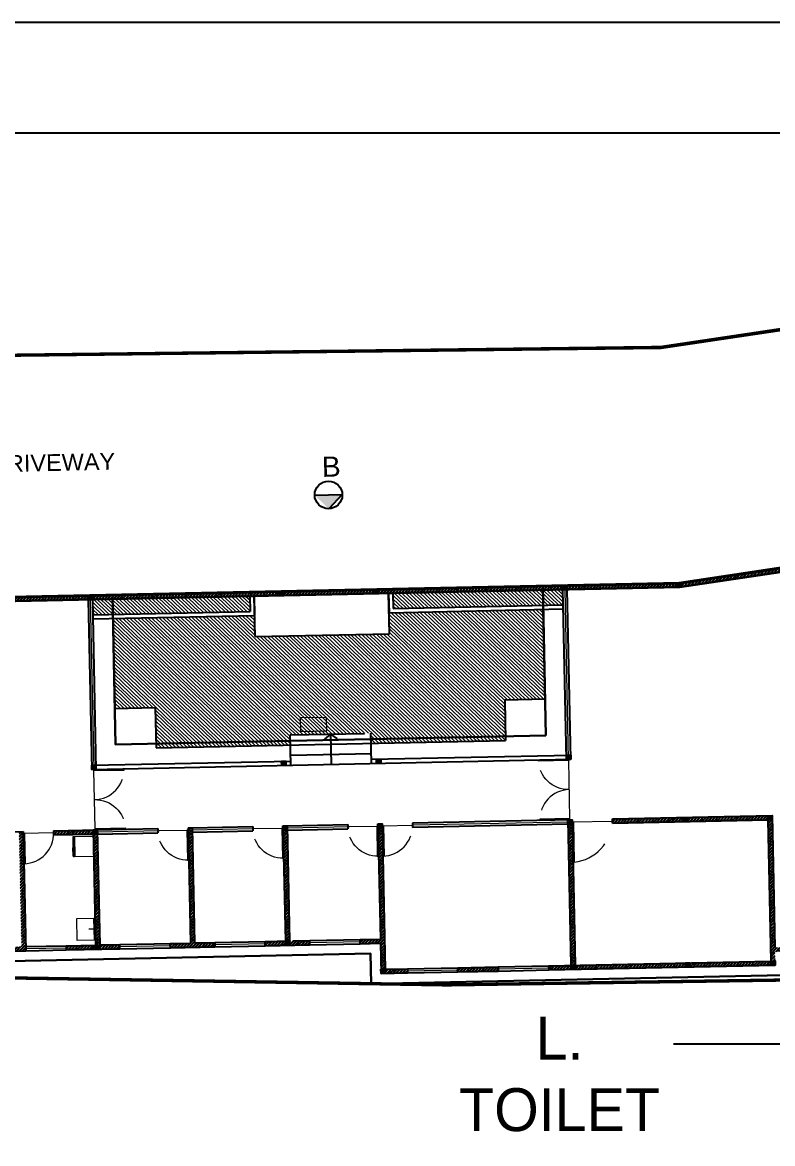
# Model space of a CAD drawing. Header units: metres. Extents: x 494 to 1845, y -666 to 1061.
# Drawn here: x 1409.838 to 1411.875, y 237.164 to 240.209 of the extents above; entities that cross this region are included whole.
import ezdxf

# ---------------------------------------------------------------- set-up
doc = ezdxf.new("R2010")
doc.units = ezdxf.units.M
doc.header["$MEASUREMENT"] = 0
for name, pattern in [('1', [0]), ('141011 - Typical Flr Plans -1 - 1.5 & 1-2 BHK_ Kolshet Namrata1$0$HIDDEN', [0.375, 0.25, -0.125]), ('ACAD_ISO02W100', [15, 12, -3])]:
    doc.linetypes.add(name, pattern=pattern)
for name, color, linetype, lineweight in [('07 TEXT', 7, 'Continuous', 13), ('A-Wall Hatch', 8, 'Continuous', 9), ('VDA-DOOR', 23, 'Continuous', 5), ('VDA-FURNITURE', 8, 'Continuous', 13), ('VDA-HATCH', 8, 'Continuous', 9), ('VDA-WALL', 250, 'Continuous', 25), ('VDA-WINDOW', 5, 'Continuous', 9)]:
    doc.layers.add(name, color=color, linetype=linetype, lineweight=lineweight)
for name, color, linetype in [('COLUMN', 1, 'Continuous'), ('PLOT - SURVEY', 1, '1'), ('SHEET', 7, 'Continuous'), ('VDA-TEXT', 250, '1'), ('VDA-WALL BELOW', 8, 'Continuous'), ('VDA_ROOF', 250, 'Continuous'), ('WALL', 250, 'Continuous')]:
    doc.layers.add(name, color=color, linetype=linetype)
doc.styles.add('AutoDCRFont', font='arial.ttf')
doc.styles.add('RS', font='GOTHIC.TTF')
doc.styles.get("Standard").update_dxf_attribs({"font": 'arial.ttf'})
doc.dimstyles.new('SMALL', dxfattribs={"dimtxt": 0.16, "dimasz": 0.05, "dimexe": 0, "dimexo": 0, "dimgap": 0.05, "dimtad": 0, "dimdec": 1, "dimzin": 0, "dimdsep": 46, "dimtxsty": 'RS', "dimblk": 'ARCHTICK', "dimcen": 2.5, "dimclrd": 256, "dimclre": 256, "dimclrt": 5, "dimadec": 0, "dimazin": 0, "dimtfac": 1, "dimtofl": 0, "dimtmove": 0, "dimatfit": 3, "dimldrblk": 'ARCHTICK', "dimfxl": 0, "dimtolj": 1, "dimtzin": 0, "dimarcsym": 0})
pattern_1 = [(46.2088548101106, (1281.336990637464, 210.3231495554893), (-0.004202723157356506, 0.004029019977468296), []), (46.2088548101106, (1281.339734551837, 210.3232074565492), (-0.004202723157356506, 0.004029019977468296), [])]
pattern_2 = [(45, (1152.758408798573, 282.9493043231583), (-0.1104854345604985, 0.1104854345604985), [])]

# ---------------------------------------------------------------- blocks, each defined once
blk = doc.blocks.new('6555kkm')
at = {"lineweight": 30}
h = blk.add_hatch(color=5, dxfattribs=at)
h.dxf.hatch_style = 1
h.paths.add_polyline_path([(1152.883408798573, 282.9493043231583), (1152.758408798573, 282.9493043231583), (1152.758408798573, 283.0743043231584), (1152.883408798573, 283.0743043231584)])
h = blk.add_hatch()
h.set_pattern_fill('ANSI31', color=5, scale=1.250000000001137)
h.set_pattern_definition(pattern_2)
h.paths.add_polyline_path([(1152.758408798573, 283.0743043231584), (1152.883408798573, 283.0743043231584), (1152.883408798573, 282.9493043231583), (1152.758408798573, 282.9493043231583)])
h = blk.add_hatch()
h.set_pattern_fill('ANSI31', color=5, scale=1.250000000001137)
h.set_pattern_definition(pattern_2)
h.paths.add_polyline_path([(1152.758408798573, 283.0743043231584), (1152.883408798573, 283.0743043231584), (1152.883408798573, 282.9493043231583), (1152.758408798573, 282.9493043231583)])
at = {"layer": 'COLUMN', "color": 5, "lineweight": 25}
for p, q in [((1152.758408798573, 282.9493043231583), (1152.883408798573, 283.0743043231584)), ((1152.883408798573, 282.9493043231583), (1152.758408798573, 283.0743043231584))]:
    blk.add_line(p, q, dxfattribs=at)
blk.add_lwpolyline([(1152.758408798573, 283.0743043231584), (1152.883408798573, 283.0743043231584), (1152.883408798573, 282.9493043231583), (1152.758408798573, 282.9493043231583)], close=True, dxfattribs=at)
blk = doc.blocks.new('zw$417C')
at = {"layer": 'COLUMN', "color": 8, "lineweight": 30}
for p in [(-1136.571035600618, -271.5868149922113), (-1130.921035600619, -271.586811554705), (-1128.096035600619, -271.5868043231281), (-1122.446035600619, -271.5868043231279), (-1119.034974545747, -271.5868043231281), (-1136.571035600618, -276.6368043231282), (-1130.921035600619, -276.6368043231282), (-1128.096035600619, -276.6368043231282), (-1122.446035600619, -276.6368043231282), (-1136.571035600618, -278.5618043231282), (-1130.921035600619, -278.5618043231282), (-1128.096035600619, -278.5618043231282), (-1122.446035600619, -278.5618043231282), (-1119.034974545747, -278.5618043231282), (-1116.496035600619, -278.5618043231584, 1.538996913599706e-05), (-1136.571035600618, -281.9868070674805), (-1130.921035600619, -281.9868070674805), (-1128.096035600619, -282.8868043231282), (-1122.446035600619, -282.8868043231282), (-1119.034974545747, -282.8868043231282), (-1116.496035600619, -282.8868043231583, 1.538996913599706e-05)]:
    blk.add_blockref('6555kkm', p, dxfattribs=at)
blk = doc.blocks.new('afasfdas')
at = {"layer": 'VDA-DOOR', "color": 5, "linetype": '141011 - Typical Flr Plans -1 - 1.5 & 1-2 BHK_ Kolshet Namrata1$0$HIDDEN'}
for p, q in [((-0.03797184262748488, -0.00066713776539018), (-0.03797184262748488, -0.9000002472876645)), ((0, -0.00066713776539018), (-0.03797184262748488, -0.00066713776539018)), ((0, -0.9000002472876645), (0, -0.00066713776539018)), ((-0.03797184262748488, -0.9000002472876645), (0, -0.9000002472876645))]:
    blk.add_line(p, q, dxfattribs=at)
blk.add_arc((0, 0), 0.9000002472627545, 180.0424713007579, 270, dxfattribs=at)
blk = doc.blocks.new('DXFG-flat-2-flat-28-flat-1-flat-1-flat-1-flat-1-flat-1-flat-1-flat-1-flat-1-flat-2-flat-1-flat-1-flat-1-flat-1-flat-1-flat-5-flat-1')
at = {"layer": 'VDA-DOOR'}
blk.add_line((-147.5993446456268, -172.9863910600543), (-147.5993446456268, -172.9497542737518), dxfattribs=at)
at = {"layer": 'VDA-DOOR', "color": 5}
for p, q in [((-147.5993446456268, -172.9497542737518), (-146.7316312909825, -172.9497542737518)), ((-146.7316312909825, -172.9863910600543), (-147.5993446456268, -172.9863910600543)), ((-146.7316312909825, -172.9497542737518), (-146.7316312909825, -172.9863910600543))]:
    blk.add_line(p, q, dxfattribs=at)
at = {"layer": 'VDA-DOOR', "color": 5, "linetype": 'ACAD_ISO02W100', "ltscale": 0.01}
blk.add_arc((-146.7309876091895, -172.9497542737518), 0.8683570364132991, 180, 269.9575286992423, dxfattribs=at)
blk = doc.blocks.new('dsafsdaf')
at = {"layer": 'VDA-DOOR'}
for p, q in [((0, 0.03797184263021336), (1.19999999999709, 0.03797184263021336)), ((0, 0), (0, 0.03797184263021336)), ((1.19999999999709, 0), (0, 0)), ((1.19999999999709, 0.03797184263021336), (1.19999999999709, 0))]:
    blk.add_line(p, q, dxfattribs=at)
at = {"layer": 'VDA-DOOR', "linetype": 'ACAD_ISO02W100', "ltscale": 0.01}
blk.add_arc((-0.07759492154582404, -0.08075091439968674), 1.283099324522083, 5.309064267216725, 86.53294504610123, dxfattribs=at)
blk = doc.blocks.new('zw$8B81')
at = {"layer": 'VDA-FURNITURE', "extrusion": (-2.11098337400021e-05, -1.086347123934214e-08, 0.9999999997771876)}
for p, q in [((0.01250000018626451, 0.5750000003026798), (0, 0.5750000003026798)), ((0, 0.5750000003026798), (0, 0.3250000003026798)), ((0.03749999962747097, 0.6000000006752089), (0.01250000018626451, 0.6000000006752089)), ((0.01250000018626451, 0.6000000006752089), (0.01250000018626451, 1.164153218269348e-10)), ((0.03749999962747097, 0.6000000006752089), (0.03749999962747097, 1.164153218269348e-10)), ((0.04999999981373549, 0.5750000003026798), (0.03749999962747097, 0.5750000003026798)), ((0.6124999998137355, 0.6000000005587935), (0.04999999981373549, 0.6000000006752089)), ((0.04999999981373549, 0.6000000006752089), (0.04999999981373549, 1.164153218269348e-10)), ((0.0625, 0.6000000006752089), (0.0625, 1.164153218269348e-10)), ((0.6124999998137355, 0), (0.6124999998137355, 0.6000000005587935)), ((0.01250000018626451, 0.3250000003026798), (0, 0.3250000003026798)), ((0.01250000018626451, 1.164153218269348e-10), (0.03749999962747097, 1.164153218269348e-10)), ((0.03749999962747097, 0.02500000048894435), (0.04999999981373549, 0.02500000048894435)), ((0.04999999981373549, 1.164153218269348e-10), (0.6124999998137355, 0))]:
    blk.add_line(p, q, dxfattribs=at)
blk = doc.blocks.new('zw$9BC4')
at = {"layer": 'VDA-FURNITURE'}
blk.add_line((0.3249999999992728, 0), (0.3249999999992728, 0.1543660874788961), dxfattribs=at)
blk.add_lwpolyline([(0, 0), (0.6499999999985455, 0), (0.6499999999985455, 0.5000000000007274), (0, 0.5000000000007274)], close=True, dxfattribs=at)
blk = doc.blocks.new('RWRERE')
h = blk.add_hatch(color=251)
h.dxf.hatch_style = 1
h.paths.add_polyline_path([(0, 0.3826406549744661), (-0.3826406549751482, 0), (0.3826406549751482, 0)])
for p, q in [((-0.3826406549751482, 0), (0, 0.3826406549744661)), ((0.3826406549751482, 0), (-0.3826406549751482, 0))]:
    blk.add_line(p, q)
blk.add_circle((0, 0), 0.3826406549751483)
blk = doc.blocks.new('DFSDFASDFASD')
at = {"layer": 'VDA_ROOF', "color": 5, "lineweight": 30, "ltscale": 4}
for points in [[(43.72001114071099, 7.876165156727097), (16.86561930178232, 4.449999999999932), (-16.84999999999991, 4.449999999999932), (-16.84999999999991, -6.375000000000114), (7.450000000000273, -6.375000000000114), (7.450000000000273, -7.275000000000091), (43.72001114071099, -7.275000000000091), (43.72001114071099, -3.799912912925208), (45.04501133847248, -3.799912912896389), (45.04501133847248, 0.8250953790992526), (43.72001114071099, 0.8250953790992526)], [(12.80000000000064, 0), (0, 0), (0, 4.449999999999932), (12.80000000000064, 4.449999999999932)]]:
    blk.add_lwpolyline(points, close=True, dxfattribs=at)
blk = doc.blocks.new('fdsfdsf')
at = {"layer": 'VDA-DOOR'}
for p, q in [((0, -0.8993331095223311), (0, 0)), ((0, 0), (0.03797184262748488, 0)), ((0.03797184262748488, 0), (0.03797184262748488, -0.8993331095223311)), ((0.900000000000091, -9.43600753089413e-11), (5.684341886080801e-12, -9.43600753089413e-11)), ((0.03797184262748488, -0.8993331095223311), (0, -0.8993331095223311))]:
    blk.add_line(p, q, dxfattribs=at)
blk.add_arc((0, 0.00066713776539018), 0.9000002472627545, 270, 359.9575286992421, dxfattribs=at)
blk = doc.blocks.new('_ArchTick')
at = {"color": 0, "linetype": 'ByBlock', "const_width": 0.15}
blk.add_lwpolyline([(-0.5, -0.5), (0.5, 0.5)], dxfattribs=at)

msp = doc.modelspace()

# ---------------------------------------------------------------- hatches: boundary and pattern name
at = {"layer": 'A-Wall Hatch'}
h = msp.add_hatch(dxfattribs=at)
h.set_pattern_fill('ANSI31', color=62, scale=0.05570871330344526, angle=271.2088548101106)
h.set_pattern_definition([(316.2088548101105, (1281.336990637464, 210.3231495554893), (0.004819023894618941, 0.005026786521544056), [])])
h.paths.add_polyline_path([(1410.02769418064, 238.6412409248752), (1410.028561192615, 238.6001534797576), (1410.456555412588, 238.6091848544939), (1410.455688400613, 238.6502722996111)])
h.paths.add_polyline_path([(1410.843736493387, 238.6584607460385), (1410.844603505362, 238.6173733009215), (1411.306837262932, 238.6271271856366), (1411.305970250958, 238.6682146307536)])
h = msp.add_hatch(dxfattribs=at)
h.set_pattern_fill('ANSI31', color=62, scale=0.05570871330344526, angle=271.2088548101106)
h.set_pattern_definition([(316.2088548101105, (1418.079067230441, 238.6484861804187), (0.00481902389461894, 0.005026786521544056), [])])
h.paths.add_polyline_path([(1410.083585289432, 238.5898963165249), (1410.468209428447, 238.5980125119545), (1410.469413611745, 238.540946615958), (1410.834635346121, 238.5486533890661), (1410.833431162822, 238.6057192850627), (1411.252294839435, 238.6145579904711), (1411.257448743951, 238.370315955607), (1411.147882223639, 238.3680039236746), (1411.150194255571, 238.2584374033617), (1410.784972521195, 238.2507306302534), (1410.784394513212, 238.2781222603318), (1410.565261472586, 238.2734981964667), (1410.565839480569, 238.2461065663883), (1410.200617746193, 238.2383997932801), (1410.198305714261, 238.3479663135931), (1410.088739193947, 238.3456542816608)])
at = {"layer": 'VDA-HATCH'}
h = msp.add_hatch(dxfattribs=at)
h.set_pattern_fill('ANSI32', color=256, scale=0.01552537911735359, angle=1.20885481011059)
h.set_pattern_definition(pattern_1)
h.paths.add_polyline_path([(1413.337454517491, 238.9304896905362), (1413.337106727918, 238.9419797292768), (1411.622159287318, 238.6863049953628), (1408.81765634886, 238.6271254181532), (1408.81789718552, 238.6157122389538), (1411.623125249188, 238.6749071174858)])
h.paths.add_polyline_path([(1409.956426357128, 237.6897377222199), (1409.956185520468, 237.7011509014193), (1410.036077774863, 237.7028367580368), (1410.029478850389, 238.0155578680963), (1410.035185439968, 238.0156782864254), (1410.040892029589, 238.0157987047556), (1410.047490954063, 237.7030775946963), (1410.102274214219, 237.7042336106623), (1410.102515050879, 237.692820431463)])
h.paths.add_polyline_path([(1410.497411051173, 237.7011533798664), (1410.497170214514, 237.7125665590657), (1410.55195347467, 237.713722575052), (1410.545354550196, 238.0264436851115), (1410.556767729395, 238.026684521771), (1410.563366653869, 237.7139634117115), (1410.618149914026, 237.7151194276777), (1410.618390750685, 237.7037062484786)])
h.paths.add_polyline_path([(1410.23947320127, 237.6957104713786), (1410.23923236461, 237.7071236505781), (1410.294015624766, 237.7082796665442), (1410.287416700292, 238.0210007766037), (1410.298829879492, 238.0212416132636), (1410.305428803966, 237.7085205032041), (1410.360212064123, 237.7096765191501), (1410.360452900782, 237.698263339951)])
h.paths.add_polyline_path([(1410.755348901076, 237.7065962883943), (1410.755108064416, 237.7180094675932), (1410.809891324572, 237.7191654835593), (1410.803292400099, 238.0318865936193), (1410.814705579298, 238.0321274302788), (1410.821545340432, 237.70799314102)])
h.paths.add_polyline_path([(1413.807096693629, 238.6216622062857), (1413.806927728872, 238.6296514241095), (1413.873124168228, 238.6310482767351), (1413.873365004887, 238.6196350975357), (1413.818582123842, 238.6184790884377), (1413.820894425961, 238.5089120299683), (1413.809480988616, 238.5086711608878)])
h.paths.add_polyline_path([(1413.543334450791, 238.9727254051637), (1413.630264550471, 238.9856854700486), (1413.646077318526, 238.9880429331228), (1413.648492275568, 238.9884029695207), (1413.726217459041, 238.9999907098398), (1413.72790077913, 238.9886997800639), (1413.545017770881, 238.9614344753878)])
h.paths.add_polyline_path([(1414.028809670348, 239.045102937824), (1414.040222849548, 239.0453437744835), (1414.049705740892, 238.5959523138976), (1414.038292561692, 238.5957114772376)])
h.paths.add_polyline_path([(1413.888806847832, 239.0242305190211), (1413.890490167921, 239.0129395892451), (1414.029052458177, 239.0335972932968), (1414.028809659966, 239.0451029847849)])
h.paths.add_polyline_path([(1412.018609867152, 237.6875801061427), (1412.012781619989, 237.9637790427743), (1412.024194799189, 237.9640198794342), (1412.030023046352, 237.6878209428021)])
h.paths.add_polyline_path([(1411.997351781001, 238.0456649290174), (1411.997110944341, 238.0570781082168), (1412.239070294712, 238.0621838443742), (1412.239311131372, 238.0507706651753)])
h.paths.add_polyline_path([(1412.243501696343, 237.8521833177632), (1412.254914875541, 237.8524241544231), (1412.259057307647, 237.6561155025671), (1412.247644128448, 237.6558746659074)])
h.paths.add_polyline_path([(1413.941844080082, 238.6210801174938), (1413.941603243423, 238.6324932966932), (1414.037473716349, 238.6345163197396), (1414.037714553008, 238.6231031405406)])
h.paths.add_polyline_path([(1412.15044350912, 237.8250974932773), (1412.244031578555, 237.8270723538866), (1412.243790741894, 237.8384855330856), (1412.15020267246, 237.8365106724767)])
h.paths.add_polyline_path([(1410.811866185182, 237.6255774141258), (1410.811625348522, 237.6369905933248), (1410.880675082677, 237.6384476551158), (1410.880915919337, 237.6270344759165)])
h.paths.add_polyline_path([(1411.017874069728, 237.6299245158322), (1411.017633233068, 237.6413376950314), (1411.132906342981, 237.6437701452938), (1411.133147179641, 237.6323569660943)])
h.paths.add_polyline_path([(1410.810132161232, 237.7077523043605), (1410.811625348522, 237.6369905933248), (1410.823038527722, 237.6372314299846), (1410.821545340432, 237.70799314102)])
h.paths.add_polyline_path([(1411.948155931348, 237.7797231556186), (1412.016635006544, 237.7811681755762), (1412.016394169884, 237.7925813547756), (1411.947915094688, 237.7911363348179)])
h.paths.add_polyline_path([(1413.337211728642, 238.9419953834196), (1413.337454517491, 238.9304896905362), (1413.38242838209, 238.9371946662066), (1413.380745062001, 238.9484855959821)])
h.paths.add_polyline_path([(1412.153285381703, 237.6904219787262), (1412.151888529077, 237.7566184180819), (1412.163301708277, 237.7568592547414), (1412.164698560903, 237.6906628153857)])
h.paths.add_polyline_path([(1411.958725050803, 237.9281853532503), (1412.013508310959, 237.9293413692169), (1412.013267474299, 237.9407545484158), (1411.958484214143, 237.9395985324497)])
h.paths.add_polyline_path([(1411.977522422035, 237.6867130941679), (1411.977281585375, 237.6981262733673), (1412.018369030493, 237.6989932853415), (1412.018609867152, 237.6875801061427)])
h.paths.add_polyline_path([(1411.881651716761, 237.6846900662271), (1411.881410880101, 237.6961032454263), (1411.922498325219, 237.6969702574007), (1411.922739161878, 237.6855570782017)])
h.paths.add_polyline_path([(1413.100585228244, 238.5759233677283), (1413.111998407122, 238.5761642196072), (1413.111179542454, 238.6149699778679), (1413.099766363255, 238.6147291412084), (1413.100585227939, 238.5759233822366)])
h.paths.add_polyline_path([(1413.333414508601, 238.5808364590613), (1413.332595643918, 238.6196422180332), (1413.344008823117, 238.6198830546925), (1413.344827687785, 238.581077296432)])
h.paths.add_polyline_path([(1413.590895489236, 238.5862697692974), (1413.590076624881, 238.6250755127656), (1413.601489804079, 238.6253163494251), (1413.602308668977, 238.5865105802612), (1413.590895110704, 238.5862697349475)])
h.paths.add_polyline_path([(1412.153285381703, 237.6904219787262), (1412.119045844106, 237.6896994687474), (1412.118805007446, 237.7011126479464), (1412.153044545044, 237.7018351579253)])
h.paths.add_polyline_path([(1412.030023046352, 237.6878209428021), (1412.029782209692, 237.6992341220015), (1412.06402174729, 237.6999566319802), (1412.06426258395, 237.6885434527809)])
h.paths.add_polyline_path([(1414.040026585509, 238.513536593278), (1414.05143976414, 238.513777456888), (1414.050861756858, 238.5411690537409), (1414.039448577659, 238.5409282170814)])
h.paths.add_polyline_path([(1412.164698560903, 237.6906628153857), (1412.164457724243, 237.7020759945851), (1412.178153539282, 237.7023649985766), (1412.178394375942, 237.6909518193771)])
h.paths.add_polyline_path([(1412.246873451138, 237.6923968393352), (1412.233177636098, 237.6921078353438), (1412.232936799439, 237.7035210145427), (1412.246632614478, 237.7038100185346)])
h.paths.add_polyline_path([(1411.269864493372, 237.6466601852094), (1411.270105330032, 237.63524700601), (1411.882422394072, 237.6481678927991), (1411.873848608989, 238.0544770722926), (1411.440147799417, 238.0453252792182), (1411.440388636078, 238.0339121000188), (1411.862676266449, 238.0428230564338), (1411.870768378213, 237.6593402353391), (1411.338914227528, 237.648117247), (1411.330581279105, 238.0430132472941), (1411.319168099905, 238.0427724106346), (1411.327501048328, 237.6478764103405)])
h.paths.add_polyline_path([(1408.837693958941, 237.6775489087753), (1408.881733274798, 237.6784782100276), (1408.881974111458, 237.6670650308282), (1408.837934795601, 237.666135729576)])
h.paths.add_polyline_path([(1408.991540631771, 237.6693770627606), (1408.991299795111, 237.6807902419599), (1409.287373219392, 237.6870378731645), (1409.287614056051, 237.6756246939655)])
h.paths.add_polyline_path([(1409.396939739705, 237.6893499050973), (1409.693013163986, 237.6955975363018), (1409.693254000646, 237.6841843571025), (1409.397180576364, 237.6779367258979)])
h.paths.add_polyline_path([(1409.828606896482, 238.0113191428865), (1409.840020075682, 238.0115599795464), (1409.846859836815, 237.6874256902876), (1409.802820520958, 237.6864963890351), (1409.802579684299, 237.6979095682342), (1409.835205820956, 237.6985980328271)])
h = msp.add_hatch(dxfattribs=at)
h.set_pattern_fill('ANSI32', color=256, scale=0.01552537911735359, angle=1.20885481011059)
h.set_pattern_definition(pattern_1)
h.paths.add_polyline_path([(1409.922194965916, 238.0132940034955), (1410.029478850389, 238.015557868096), (1410.029719687049, 238.0041446888969), (1409.922435802576, 238.0018808242966)])

# ---------------------------------------------------------------- linework, layer by layer
for q in [(1410.657778306186, 238.2619263541843, -1.776001775254723), (1410.676562016848, 238.1936353381644, -1.776001775254723), (1410.692448186545, 238.2626579450961, -1.776001775254723)]:
    msp.add_line((1410.674827992899, 238.2758102283991), q)
at = {"color": 105, "lineweight": 30}
msp.add_lwpolyline([(1408.544125386733, 238.6030842516033), (1408.829454866715, 238.6091051680939), (1408.829310364719, 238.6159530756138), (1411.623125247915, 238.6749071172961), (1413.326072064967, 238.9287927256895)], dxfattribs=at)
at = {"layer": '07 TEXT'}
msp.add_lwpolyline([(1410.663928294743, 238.3211588986725), (1410.59231909128, 238.3196478275594), (1410.593088270285, 238.2831966685301), (1410.664697473748, 238.2847077396433)], close=True, dxfattribs=at)
at = {"layer": 'PLOT - SURVEY', "color": 250, "linetype": 'Continuous', "lineweight": 40}
for p, q in [((1411.622159287318, 238.6863049953628), (1414.2326646006, 239.0754949119481, -1.776001775254723)), ((1406.679555306817, 238.5820080057362), (1411.622159287318, 238.6863049953628, -1.776001775254723))]:
    msp.add_line(p, q, dxfattribs=at)
for points in [[(1414.093067390563, 239.7010287173372), (1411.571817679768, 239.3251455656568), (1408.69907290605, 239.2910291898365), (1406.729007893435, 239.2254116031925)], [(1406.729007893435, 239.2254116031925), (1406.701579000421, 238.7216653493377), (1406.669972837153, 238.5024673065476), (1406.63131730978, 237.9192314196162), (1406.627973189099, 237.6430652800883), (1407.984104857526, 237.6424953811337), (1410.989318198377, 237.5937154709807), (1414.312959200026, 237.6408724874801)]]:
    msp.add_lwpolyline(points, dxfattribs=at)
at = {"layer": 'SHEET'}
for points in [[(1414.882356584432, 240.2090723584805), (1397.960284412001, 240.2090723584805), (1397.960284412001, 216.2764274292211), (1414.882356584432, 216.2764274292211)], [(1414.581757086411, 239.9084728605458), (1398.260883910023, 239.9084728605458), (1398.260883910023, 216.5770269271557), (1414.581757086411, 216.5770269271557)]]:
    msp.add_lwpolyline(points, close=True, dxfattribs=at)
at = {"layer": 'VDA-DOOR'}
for p, q in [((1411.330701697435, 238.0373066576859), (1411.440268217747, 238.0396186896188, -1.776001775254723)), ((1410.205362228388, 238.013560163046), (1410.287537118623, 238.0152941869954, -1.776001775254723)), ((1410.463300078291, 238.0190030715538), (1410.545474968525, 238.0207370955034, -1.776001775254723)), ((1410.721237928194, 238.0244459800617), (1410.803412818429, 238.0261800040112, -1.776001775254723)), ((1410.814825997628, 238.0264208406707), (1410.897000887863, 238.0281548646201, -1.776001775254723))]:
    msp.add_line(p, q, dxfattribs=at)
at = {"layer": 'VDA-WALL'}
for p, q in [((1411.622159287318, 238.6863049953628), (1413.337211728642, 238.9419953834196, -1.776001775254723)), ((1406.769948333581, 238.5839154457441), (1411.622159287318, 238.6863049953628, -1.776001775254723)), ((1408.81789718552, 238.6157122389538), (1411.623125249188, 238.6749071174858, -1.776001775254723)), ((1410.469413611745, 238.540946615958), (1410.467101579812, 238.6505131362709, -1.776001775254723)), ((1410.834635346121, 238.5486533890661), (1410.832323314188, 238.6582199093791, -1.776001775254723)), ((1410.469413611745, 238.540946615958), (1410.834635346121, 238.5486533890661, -1.776001775254723)), ((1411.319168099905, 238.0427724106346), (1411.330581279105, 238.0430132472941, -1.776001775254723)), ((1411.319168099905, 238.0427724106346), (1411.327501048328, 237.6478764103405, -1.776001775254723)), ((1411.330581279105, 238.0430132472941), (1411.338914227528, 237.648117247, -1.776001775254723)), ((1411.440147799417, 238.0453252792355), (1411.873848608989, 238.0544770722926, -1.776001775254723)), ((1411.440147799417, 238.0453252792355), (1411.440388636077, 238.0339121000362, -1.776001775254723)), ((1411.440388636077, 238.0339121000362), (1411.440147799417, 238.045325279235, -1.776001775254723)), ((1411.440388636077, 238.0339121000362), (1411.862676266449, 238.0428230564338, -1.776001775254723)), ((1411.862676266449, 238.0428230564338), (1411.870768378213, 237.6593402353391, -1.776001775254723)), ((1411.873848608989, 238.0544770722926), (1411.881410880101, 237.6961032454263, -1.776001775254723)), ((1409.840020075682, 238.0115599795464), (1409.846859836815, 237.6874256902876, -1.776001775254723)), ((1409.922194965916, 238.0132940034955), (1410.040892029589, 238.0157987047556, -1.776001775254723)), ((1409.922194965916, 238.0132940034955), (1409.922435802576, 238.0018808242966, -1.776001775254723)), ((1410.029478850389, 238.0155578680963), (1410.036077774863, 237.7028367580368, -1.776001775254723)), ((1410.040892029589, 238.0157987047556), (1410.047490954063, 237.7030775946963, -1.776001775254723)), ((1410.287416700292, 238.0210007766037), (1410.298829879492, 238.0212416132636, -1.776001775254723)), ((1410.287416700292, 238.0210007766037), (1410.294015624766, 237.7082796665442, -1.776001775254723)), ((1410.298829879492, 238.0212416132636), (1410.305428803966, 237.7085205032041, -1.776001775254723)), ((1410.545354550196, 238.0264436851115), (1410.556767729395, 238.026684521771, -1.776001775254723)), ((1410.545354550196, 238.0264436851115), (1410.55195347467, 237.713722575052, -1.776001775254723)), ((1410.556767729395, 238.026684521771), (1410.563366653869, 237.7139634117115, -1.776001775254723)), ((1410.803292400099, 238.0318865936193), (1410.814705579298, 238.0321274302788, -1.776001775254723)), ((1410.803292400099, 238.0318865936193), (1410.809891324572, 237.7191654835593, -1.776001775254723)), ((1410.814705579298, 238.0321274302788), (1410.823038527722, 237.6372314299846, -1.776001775254723)), ((1410.896880469532, 238.033861454248), (1410.897121306192, 238.022448275049, -1.776001775254723)), ((1409.922435802576, 238.0018808242966), (1410.029719687049, 238.0041446888969, -1.776001775254723)), ((1409.956185520468, 237.7011509014193), (1410.036077774863, 237.7028367580368, -1.776001775254723)), ((1410.047490954063, 237.7030775946963), (1410.102274214219, 237.7042336106623, -1.776001775254723)), ((1410.102515050879, 237.692820431463), (1410.102274214219, 237.7042336106623, -1.776001775254723)), ((1410.23923236461, 237.7071236505781), (1410.294015624766, 237.7082796665442, -1.776001775254723)), ((1410.23947320127, 237.6957104713786), (1410.23923236461, 237.7071236505781, -1.776001775254723)), ((1410.305428803966, 237.7085205032059), (1410.360212064123, 237.7096765191501, -1.776001775254723)), ((1410.360212064123, 237.7096765191501), (1410.360452900782, 237.698263339951, -1.776001775254723)), ((1410.497170214513, 237.7125665590858), (1410.561084018029, 237.7139152443795, -1.776001775254723)), ((1410.497411051173, 237.7011533798664), (1410.497170214514, 237.7125665590657, -1.776001775254723)), ((1410.497411051173, 237.7011533798865), (1410.618390750685, 237.7037062484786, -1.776001775254723)), ((1410.572497197229, 237.7141560810394), (1410.618149914026, 237.7151194276777, -1.776001775254723)), ((1410.618390750685, 237.7037062484786), (1410.618149914026, 237.7151194276777, -1.776001775254723)), ((1410.755108064416, 237.7180094675932), (1410.809891324572, 237.7191654835593, -1.776001775254723)), ((1410.755348901076, 237.7065962883943), (1410.755108064416, 237.7180094675932, -1.776001775254723)), ((1410.755348901076, 237.7065962883943), (1410.810132161232, 237.7077523043605, -1.776001775254723)), ((1410.810132161232, 237.7077523043605), (1410.811866185182, 237.6255774141258, -1.776001775254723)), ((1409.397180576364, 237.6779367258979), (1409.846859836815, 237.6874256902876, -1.776001775254723)), ((1409.956185520468, 237.7011509014193), (1409.956426357128, 237.6897377222199, -1.776001775254723)), ((1409.956426357128, 237.6897377222199), (1410.102515050879, 237.692820431463, -1.776001775254723)), ((1410.23947320127, 237.6957104713786), (1410.360452900782, 237.698263339951, -1.776001775254723)), ((1411.020486527868, 237.6413979041964), (1411.130053048181, 237.6437099361287, -1.776001775254723)), ((1411.020727364528, 237.629984724997), (1411.020486527868, 237.6413979041964, -1.776001775254723)), ((1411.130053048181, 237.6437099361287), (1411.130293884841, 237.6322967569293, -1.776001775254723)), ((1411.267011198572, 237.6465999760443), (1411.870768378213, 237.6593402353391, -1.776001775254723)), ((1411.267011198572, 237.6465999760443), (1411.267252035232, 237.635186796845, -1.776001775254723)), ((1411.267252035232, 237.635186796845), (1411.882422394072, 237.6481678927991, -1.776001775254723)), ((1410.811866185182, 237.6255774141258), (1410.883769214137, 237.6270946850814, -1.776001775254723)), ((1410.823038527722, 237.6372314299846), (1410.883528377477, 237.6385078642808, -1.776001775254723)), ((1410.883528377477, 237.6385078642808), (1410.883769214137, 237.6270946850814, -1.776001775254723)), ((1411.020727364528, 237.629984724997), (1411.130293884841, 237.6322967569293, -1.776001775254723))]:
    msp.add_line(p, q, dxfattribs=at)
at = {"layer": 'VDA-WALL BELOW'}
for p, q in [((1410.455688400613, 238.6502722996111), (1410.456555412588, 238.6091848544939, -1.776001775254723)), ((1410.467101579812, 238.6505131362709), (1410.468209428447, 238.5980125119545, -1.776001775254723)), ((1410.832323314188, 238.6582199093791), (1410.833431162822, 238.6057192850627, -1.776001775254723)), ((1410.843736493387, 238.6584607460385), (1410.844603505362, 238.6173733009215, -1.776001775254723)), ((1411.315700052006, 238.2071221911038), (1411.305970250958, 238.6682146307536, -1.776001775254723)), ((1411.327113231206, 238.2073630277638), (1411.317383430157, 238.6684554674135, -1.776001775254723)), ((1410.016281001442, 238.6410000882153), (1410.026010802491, 238.1799076485655, -1.776001775254723)), ((1410.02769418064, 238.6412409248752), (1410.03742398169, 238.180148485225, -1.776001775254723)), ((1410.833431162822, 238.6057192850627), (1411.307078099592, 238.6157140064372, -1.776001775254723)), ((1410.844603505362, 238.6173733009215), (1411.306837262932, 238.6271271856366, -1.776001775254723)), ((1410.028561192615, 238.6001534797576), (1410.456555412588, 238.6091848544939, -1.776001775254723)), ((1410.028802029275, 238.5887403005582), (1410.468209428447, 238.5980125119545, -1.776001775254723)), ((1410.083585289432, 238.5898963165249), (1410.088739193947, 238.3456542816608, -1.776001775254723)), ((1411.257448743951, 238.370315955607), (1411.252294839435, 238.6145579904711, -1.776001775254723)), ((1410.088739193947, 238.3456542816608), (1410.198305714261, 238.3479663135931, -1.776001775254723)), ((1410.198305714261, 238.3479663135931), (1410.200617746193, 238.2383997932801, -1.776001775254723)), ((1411.257448743951, 238.370315955607), (1411.147882223639, 238.3680039236746, -1.776001775254723)), ((1411.147882223639, 238.3680039236746), (1411.150194255571, 238.2584374033617, -1.776001775254723)), ((1410.200617746193, 238.2383997932801), (1411.150194255571, 238.2584374033617, -1.776001775254723)), ((1410.565261472586, 238.2734981964667), (1410.767274744413, 238.277761005342, -1.776001775254723)), ((1410.566995496536, 238.1913233062321), (1410.565261472586, 238.2734981964667, -1.776001775254723)), ((1410.78612853716, 238.1959473700972), (1410.784394513212, 238.2781222603318, -1.776001775254723)), ((1410.566417488552, 238.2187149363104), (1410.785550529178, 238.2233390001751, -1.776001775254723)), ((1410.025769965831, 238.1913208277648), (1410.566754659876, 238.2027364854315, -1.776001775254723)), ((1410.026010802491, 238.1799076485655), (1411.327113231206, 238.2073630277638, -1.776001775254723)), ((1410.676321180188, 238.2050485173637), (1410.677539899431, 238.2050742343238, -1.776001775254723)), ((1410.785887700501, 238.2073605492961), (1411.326872394546, 238.2187762069626, -1.776001775254723)), ((1411.319168099905, 238.0427724106346), (1410.896880469532, 238.0338614542283, -1.776001775254723)), ((1409.390340815231, 238.0020710151568), (1409.840020075682, 238.0115599795464, -1.776001775254723)), ((1410.040892029589, 238.0157987047556), (1410.205241810057, 238.0192667526546, -1.776001775254723)), ((1410.041132866248, 238.0043855255564), (1410.205685272095, 238.0078578491804, -1.776001775254723)), ((1410.205241810057, 238.0192667526546), (1410.205482646717, 238.0078535734552, -1.776001775254723)), ((1410.298829879492, 238.0212416132636), (1410.463179659961, 238.0247096611621, -1.776001775254723)), ((1410.299070716151, 238.0098284340642), (1410.463420496621, 238.013296481963, -1.776001775254723)), ((1410.463179659961, 238.0247096611621), (1410.463420496621, 238.013296481963, -1.776001775254723)), ((1410.556767729395, 238.026684521771), (1410.721117509864, 238.0301525696699, -1.776001775254723)), ((1410.557008566055, 238.015271342572), (1410.721358346524, 238.0187393904705, -1.776001775254723)), ((1410.721117509864, 238.0301525696699), (1410.721358346524, 238.0187393904705, -1.776001775254723)), ((1410.896880469532, 238.0338614542283), (1410.897121306192, 238.022448275029, -1.776001775254723)), ((1411.319408936565, 238.0313592314352), (1410.897121306192, 238.022448275029, -1.776001775254723)), ((1410.102274214219, 237.7042336106623), (1410.24151500045, 237.70717181791, -1.776001775254723)), ((1410.360212064122, 237.7096765191702), (1410.497170214514, 237.7125665590657, -1.776001775254723)), ((1410.618149914026, 237.7151194276777), (1410.755108064416, 237.7180094675932, -1.776001775254723)), ((1410.618390750685, 237.7037062484786), (1410.755348901076, 237.7065962883943, -1.776001775254723)), ((1409.846619000155, 237.6988388694864), (1409.956185520468, 237.7011509014193, -1.776001775254723)), ((1409.846859836815, 237.6874256902876), (1409.956426357128, 237.6897377222199, -1.776001775254723)), ((1410.102515050879, 237.692820431463), (1410.23947320127, 237.6957104713786, -1.776001775254723)), ((1410.360452900782, 237.6982633399708), (1410.497411051173, 237.7011533798664, -1.776001775254723)), ((1410.883528377477, 237.6385078642808), (1411.020486527868, 237.6413979041964, -1.776001775254723)), ((1411.130053048181, 237.6437099361287), (1411.267011198572, 237.6465999760443, -1.776001775254723)), ((1410.883769214137, 237.6270946850814), (1411.020727364528, 237.629984724997, -1.776001775254723)), ((1411.130293884841, 237.6322967569293), (1411.267252035232, 237.635186796845, -1.776001775254723))]:
    msp.add_line(p, q, dxfattribs=at)
at = {"layer": 'VDA-WINDOW'}
for p, q in [((1411.321406641606, 238.2072426094338), (1411.311676840557, 238.6683350490836, -1.776001775254723)), ((1410.021987591041, 238.6411205065452), (1410.03171739209, 238.1800280668955, -1.776001775254723)), ((1411.324801529432, 238.0463598645202), (1411.321479801721, 238.2037755738786, -1.776001775254723)), ((1410.035112279874, 238.019145321981), (1410.031790552163, 238.1765610313392, -1.776001775254723)), ((1411.319288518235, 238.0370658210355), (1410.897000887863, 238.0281548646201, -1.776001775254723)), ((1410.041012447919, 238.0100921151562), (1410.209927500067, 238.0136564977187, -1.776001775254723)), ((1410.298950297821, 238.0155350236636), (1410.463300078291, 238.0190030715625, -1.776001775254723)), ((1410.556888147725, 238.0209779321715), (1410.725803199874, 238.0245423147339, -1.776001775254723)), ((1410.360332482452, 237.7039699295506), (1410.497290632843, 237.7068599694662, -1.776001775254723)), ((1410.618270332355, 237.709412838078), (1410.755228482746, 237.7123028779938, -1.776001775254723)), ((1409.846739418485, 237.693132279887), (1409.956305938798, 237.6954443118194, -1.776001775254723)), ((1410.102394632549, 237.6985270210629), (1410.239352782939, 237.7014170609785, -1.776001775254723)), ((1410.883648795807, 237.6328012746809), (1411.020606946198, 237.6356913145966, -1.776001775254723)), ((1411.130173466511, 237.6380033465292), (1411.267131616902, 237.6408933864449, -1.776001775254723))]:
    msp.add_line(p, q, dxfattribs=at)
at = {"layer": 'WALL', "lineweight": 50, "ltscale": 0.5, "const_width": 0.009133264706538559}
msp.add_lwpolyline([(1414.063725624333, 239.6983404174285), (1411.571839550344, 239.3263036491568), (1408.698885300682, 239.2915854604927), (1406.728685441249, 239.2255519805682), (1406.701359559241, 238.7217620249036), (1406.669796736653, 238.5025408626435), (1406.631259954995, 237.9192529389086), (1406.627973189099, 237.6430652800883), (1407.98420722283, 237.6427782206499), (1410.98965731894, 237.5946215056214), (1414.354513432538, 237.6430652800883)], dxfattribs=at)

# ---------------------------------------------------------------- block references
for name, p, xscale, yscale, zscale, rotation in [('DFSDFASDFASD', (1410.09081038922, 238.2475009405472), 0.09132575951384468, 0.09132575951384468, 0.09132575951384468, 1.208854810110589), ('RWRERE', (1410.669002396282, 238.9255418849298), 0.09794662155596577, 0.09794662155596577, 0.09794662155596577, 181.2088548101102), ('fdsfdsf', (1409.840140494011, 238.0058533899456), 0.09132575951384468, 0.09132575951384468, 0.09132575951384468, 1.208854810110589)]:
    msp.add_blockref(name, p, dxfattribs=dict(xscale=xscale, yscale=yscale, zscale=zscale, rotation=rotation))
at = {"layer": 'COLUMN', "color": 6, "lineweight": 30, "xscale": 0.09132575951384468, "yscale": 0.09132575951384468, "zscale": 0.09132575951384468, "rotation": 1.208854810110589}
msp.add_blockref('zw$417C', (1408.560177919926, 237.5723542464608), dxfattribs=at)
at = {"layer": 'VDA-DOOR', "color": 192}
for p, xscale, yscale, zscale, rotation in [((1411.32146755493, 238.207243894804), -0.0913257595138447, 0.09132575951384468, 0.0913257595138447, 271.2088548101106), ((1410.031656478766, 238.1800267815252), 0.09132575951384468, 0.09132575951384468, 0.09132575951384468, 91.2088548101106), ((1410.035124526665, 238.0156770010555), -0.09132575951384467, 0.09132575951384468, 0.0913257595138447, 91.20885481011028), ((1411.324935602829, 238.0428941143349), 0.09132575951384471, 0.09132575951384471, 0.09132575951384471, 271.2088548101106)]:
    msp.add_blockref('afasfdas', p, dxfattribs=dict(at, xscale=xscale, yscale=yscale, zscale=zscale, rotation=rotation))
at = {"layer": 'VDA-DOOR', "xscale": 0.0913257595138447, "yscale": 0.0913257595138447, "zscale": 0.0913257595138447, "rotation": 271.2088548101106}
msp.add_blockref('dsafsdaf', (1411.330701697435, 238.0373066576941), dxfattribs=at)
at = {"layer": 'VDA-DOOR', "extrusion": (0, 0, -1)}
for p, xscale, yscale, zscale, rotation in [((-1426.361218980065, 252.2462586268657), 0.09465369968488276, 0.09465369968488276, -0.0946536996848826, 88.7911451898894), ((-1426.619156829968, 252.2517015353735), 0.09465369968488276, 0.09465369968488276, -0.0946536996848826, 88.7911451898894), ((-1426.877094679698, 252.257144444079), 0.09465369968488258, 0.09465369968488258, -0.0946536996848826, 88.79114518918736), ((-1394.15512658345, 251.5666576517818), -0.09465369968488259, 0.09465369968488259, -0.09465369968488259, 268.7911451898893)]:
    msp.add_blockref('DXFG-flat-2-flat-28-flat-1-flat-1-flat-1-flat-1-flat-1-flat-1-flat-1-flat-1-flat-2-flat-1-flat-1-flat-1-flat-1-flat-1-flat-5-flat-1', p, dxfattribs=dict(at, xscale=xscale, yscale=yscale, zscale=zscale, rotation=rotation))
at = {"layer": 'VDA-FURNITURE', "yscale": 0.09132575951384468, "zscale": 0.0913257595138447}
for name, p, xscale, rotation in [('zw$8B81', (1409.973915527316, 237.9972579994188), -0.09132575951384471, 181.2088550835116), ('zw$9BC4', (1410.031026320559, 237.7758070362034), -0.09132575951384468, 91.208855083533)]:
    msp.add_blockref(name, p, dxfattribs=dict(at, xscale=xscale, rotation=rotation))

# ---------------------------------------------------------------- texts
at = {"insert": (1410.651530435984, 238.9745059644728), "char_height": 0.05479545570830681, "width": 0.3466289598716359, "attachment_point": 7, "rotation": 1.2088548101091512}
msp.add_mtext('B', dxfattribs=at)
at = {"layer": 'SHEET', "lineweight": 9, "insert": (1409.765411652053, 239.0101954652952), "char_height": 0.04566287975692234, "width": 1.549928604320645, "attachment_point": 5, "rotation": 1.2088548101105772}
msp.add_mtext('\\pt12,13;7 M WIDE DRIVEWAY', dxfattribs=at)
at = {"layer": 'VDA-TEXT', "color": 250, "lineweight": 25, "ltscale": 111, "insert": (1411.296542762575, 237.5083646622084), "char_height": 0.1165816369363757, "width": 0.6663120802736888, "attachment_point": 2, "style": 'AutoDCRFont'}
msp.add_mtext('{\\A1;\\fCentury Gothic|b0|i0|c0|p34;L. TOILET}', dxfattribs=at)

# ---------------------------------------------------------------- leaders
msp.add_leader([(1411.970166460977, 237.8029100859298, -1.776078490780015), (1411.970166460977, 237.4338414173902, -1.776078490780015), (1411.605877966393, 237.4338414173902, -1.776078490780015)], dimstyle='SMALL', override={"dimasz": 0.08, "dimfxl": 0.3, "dimarcsym": 1})

doc.saveas('drawing.dxf')
